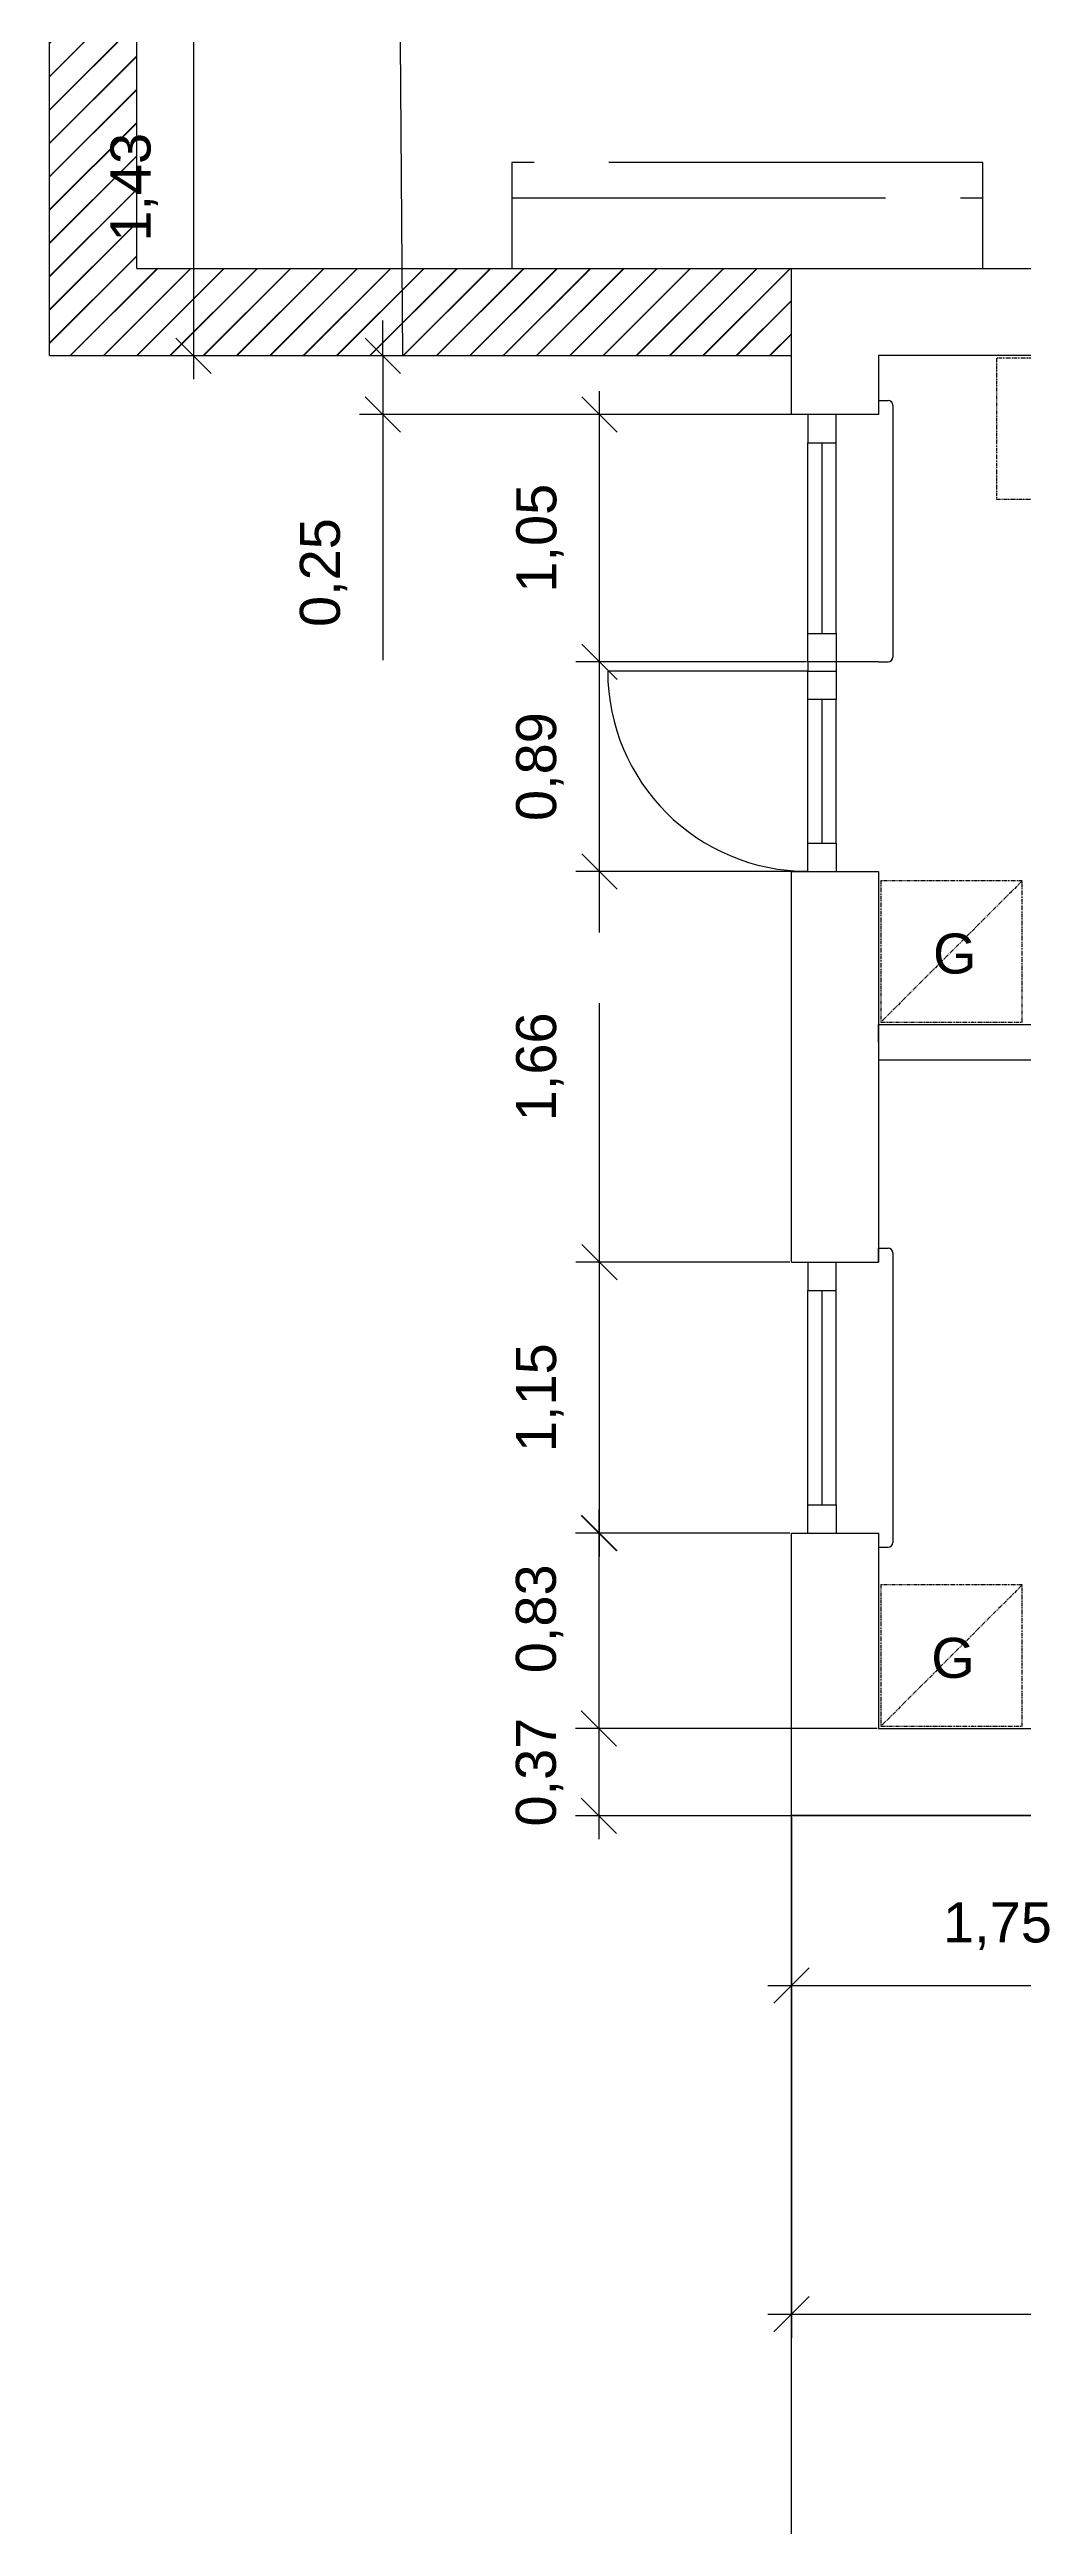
# Model space of a CAD drawing. Header units: millimetres. Extents: x -50011 to 90899, y -58634 to 500399.
# Drawn here: x 248 to 4383, y 106800 to 117318 of the extents above; entities that cross this region are included whole.
import ezdxf

# ---------------------------------------------------------------- set-up
doc = ezdxf.new("R2010")
doc.units = ezdxf.units.MM
doc.linetypes.add('ACAD_ISO02W100', pattern=[15, 12, -3])
doc.linetypes.add('PHANTOM2', pattern=[31.75, 15.875, -3.175, 3.175, -3.175, 3.175, -3.175])
doc.layers.get('0').update_dxf_attribs({"color": 1})
for name, color, linetype in [('Grundritningar', 1, 'Continuous'), ('Mått', 4, 'Continuous'), ('Möbler', 4, 'PHANTOM2')]:
    doc.layers.add(name, color=color, linetype=linetype)
doc.styles.get("Standard").update_dxf_attribs({"font": 'Arial.ttf', "height": 170})
doc.dimstyles.new('Egen dimension', dxfattribs={"dimscale": 10, "dimtxt": 2.5, "dimasz": 15, "dimexe": 10, "dimexo": 0.625, "dimgap": 15, "dimtad": 1, "dimlfac": 0.001, "dimtxsty": 'Standard', "dimblk": 'OBLIQUE', "dimblk1": 'OBLIQUE', "dimblk2": 'OBLIQUE', "dimcen": 20, "dimdle": 10, "dimadec": 0, "dimazin": 0, "dimtfac": 1, "dimtmove": 0, "dimatfit": 3, "dimldrblk": 'OPEN90', "dimfxl": 1, "dimarcsym": 0})
doc.dimstyles.new('ISO-25', dxfattribs={"dimscale": 10, "dimtxt": 2.5, "dimasz": 15, "dimexe": 10, "dimexo": 0.625, "dimgap": 15, "dimtad": 1, "dimlfac": 0.001, "dimtxsty": 'Standard', "dimblk": 'OBLIQUE', "dimblk1": 'OBLIQUE', "dimblk2": 'OBLIQUE', "dimcen": 20, "dimdle": 10, "dimadec": 0, "dimazin": 0, "dimtfac": 1, "dimtmove": 0, "dimatfit": 3, "dimldrblk": 'OPEN90', "dimfxl": 1, "dimarcsym": 0})

# ---------------------------------------------------------------- blocks, each defined once
blk = doc.blocks.new('_Oblique')
at = {"color": 0, "linetype": 'ByBlock', "lineweight": -2}
blk.add_line((-0.5, -0.5), (0.5, 0.5), dxfattribs=at)
blk = doc.blocks.new('*D579')
at = {"layer": 'Defpoints', "color": 0, "transparency": 16777216}
for p in [(3398, 111018), (2581, 110188), (3768, 110188)]:
    blk.add_point(p, dxfattribs=at)
at = {"layer": 'Mått', "color": 0, "lineweight": -2, "transparency": 16777216}
for p, q in [((2581, 111118), (2581, 110088)), ((3392, 111018), (2481, 111018)), ((3762, 110188), (2481, 110188))]:
    blk.add_line(p, q, dxfattribs=at)
at = {"layer": 'Mått', "color": 0, "lineweight": -2, "transparency": 16777216, "xscale": 150, "yscale": 150, "zscale": 150}
for p, rotation in [((2581, 111018), 90), ((2581, 110188), 270)]:
    blk.add_blockref('_Oblique', p, dxfattribs=dict(at, rotation=rotation))
at = {"layer": 'Mått', "color": 0, "transparency": 16777216, "insert": (2329, 110654), "char_height": 170, "attachment_point": 5, "rotation": 90}
blk.add_mtext('0,83', dxfattribs=at)
blk = doc.blocks.new('_Open90')
at = {"color": 0, "linetype": 'ByBlock', "lineweight": -2}
for p, q in [((0, 0), (-1, 0)), ((-0.5, 0.5), (0, 0)), ((0, 0), (-0.5, -0.5))]:
    blk.add_line(p, q, dxfattribs=at)
blk = doc.blocks.new('*D614')
at = {"layer": 'Defpoints', "color": 0, "transparency": 16777216}
for p in [(3768, 110188), (2581, 109818), (5148, 109818)]:
    blk.add_point(p, dxfattribs=at)
at = {"layer": 'Mått', "color": 0, "lineweight": -2, "transparency": 16777216}
for p, q in [((2581, 110288), (2581, 109718)), ((3762, 110188), (2481, 110188)), ((5142, 109818), (2481, 109818))]:
    blk.add_line(p, q, dxfattribs=at)
at = {"layer": 'Mått', "color": 0, "lineweight": -2, "transparency": 16777216, "xscale": 150, "yscale": 150, "zscale": 150}
for p, rotation in [((2581, 110188), 90), ((2581, 109818), 270)]:
    blk.add_blockref('_Oblique', p, dxfattribs=dict(at, rotation=rotation))
at = {"layer": 'Mått', "color": 0, "transparency": 16777216, "insert": (2329, 110003), "char_height": 170, "attachment_point": 5, "rotation": 90}
blk.add_mtext('0,37', dxfattribs=at)
blk = doc.blocks.new('*D615')
at = {"layer": 'Defpoints', "color": 0, "transparency": 16777216}
for p in [(3398, 109818), (16678, 109818), (16678, 107701)]:
    blk.add_point(p, dxfattribs=at)
at = {"layer": 'Mått', "color": 0, "lineweight": -2, "transparency": 16777216}
for p, q in [((3398, 109812), (3398, 107601)), ((16678, 109812), (16678, 107601)), ((3298, 107701), (16778, 107701))]:
    blk.add_line(p, q, dxfattribs=at)
at = {"layer": 'Mått', "color": 0, "lineweight": -2, "transparency": 16777216, "xscale": 150, "yscale": 150, "zscale": 150, "rotation": 180}
blk.add_blockref('_Oblique', (3398, 107701), dxfattribs=at)
at = {"layer": 'Mått', "color": 0, "lineweight": -2, "transparency": 16777216, "xscale": 150, "yscale": 150, "zscale": 150}
blk.add_blockref('_Oblique', (16678, 107701), dxfattribs=at)
at = {"layer": 'Mått', "color": 0, "transparency": 16777216, "insert": (10038, 107954), "char_height": 170, "attachment_point": 5}
blk.add_mtext('13,28', dxfattribs=at)
blk = doc.blocks.new('*D626')
at = {"layer": 'Defpoints', "color": 0, "transparency": 16777216}
for p in [(3398, 109818), (5148, 109818), (5148, 109097)]:
    blk.add_point(p, dxfattribs=at)
at = {"layer": 'Mått', "color": 0, "lineweight": -2, "transparency": 16777216}
for p, q in [((3398, 109812), (3398, 108997)), ((5148, 109812), (5148, 108997)), ((3298, 109097), (5248, 109097))]:
    blk.add_line(p, q, dxfattribs=at)
at = {"layer": 'Mått', "color": 0, "lineweight": -2, "transparency": 16777216, "xscale": 150, "yscale": 150, "zscale": 150, "rotation": 180}
blk.add_blockref('_Oblique', (3398, 109097), dxfattribs=at)
at = {"layer": 'Mått', "color": 0, "lineweight": -2, "transparency": 16777216, "xscale": 150, "yscale": 150, "zscale": 150}
blk.add_blockref('_Oblique', (5148, 109097), dxfattribs=at)
at = {"layer": 'Mått', "color": 0, "transparency": 16777216, "insert": (4273, 109349), "char_height": 170, "attachment_point": 5}
blk.add_mtext('1,75', dxfattribs=at)
blk = doc.blocks.new('*D568')
at = {"layer": 'Defpoints', "color": 0, "ltscale": 100, "transparency": 16777216}
for p in [(1498, 117448), (860, 116018), (1498, 116018)]:
    blk.add_point(p, dxfattribs=at)
at = {"layer": 'Mått', "color": 0, "lineweight": -2, "ltscale": 100, "transparency": 16777216}
for p, q in [((860, 117548), (860, 115918)), ((1492, 117448), (760, 117448)), ((1492, 116018), (760, 116018))]:
    blk.add_line(p, q, dxfattribs=at)
at = {"layer": 'Mått', "color": 0, "lineweight": -2, "ltscale": 100, "transparency": 16777216, "xscale": 150, "yscale": 150, "zscale": 150}
for p, rotation in [((860, 117448), 90), ((860, 116018), 270)]:
    blk.add_blockref('_Oblique', p, dxfattribs=dict(at, rotation=rotation))
at = {"layer": 'Mått', "color": 0, "ltscale": 100, "transparency": 16777216, "insert": (608, 116733), "char_height": 170, "attachment_point": 5, "rotation": 90}
blk.add_mtext('1,43', dxfattribs=at)
blk = doc.blocks.new('*D592')
at = {"layer": 'Defpoints', "color": 0, "ltscale": 100, "transparency": 16777216}
for p in [(2583, 114718), (3468, 114718), (3468, 113828)]:
    blk.add_point(p, dxfattribs=at)
at = {"layer": 'Mått', "color": 0, "lineweight": -2, "ltscale": 100, "transparency": 16777216}
for p, q in [((2583, 113728), (2583, 114818)), ((3462, 114718), (2483, 114718)), ((3462, 113828), (2483, 113828))]:
    blk.add_line(p, q, dxfattribs=at)
at = {"layer": 'Mått', "color": 0, "lineweight": -2, "ltscale": 100, "transparency": 16777216, "xscale": 150, "yscale": 150, "zscale": 150}
for p, rotation in [((2583, 114718), 90), ((2583, 113828), 270)]:
    blk.add_blockref('_Oblique', p, dxfattribs=dict(at, rotation=rotation))
at = {"layer": 'Mått', "color": 0, "ltscale": 100, "transparency": 16777216, "insert": (2330, 114273), "char_height": 170, "attachment_point": 5, "rotation": 90}
blk.add_mtext('0,89', dxfattribs=at)
blk = doc.blocks.new('*D593')
at = {"layer": 'Defpoints', "color": 0, "ltscale": 100, "transparency": 16777216}
for p in [(2583, 115768), (3468, 115768), (3468, 114718)]:
    blk.add_point(p, dxfattribs=at)
at = {"layer": 'Mått', "color": 0, "lineweight": -2, "ltscale": 100, "transparency": 16777216}
for p, q in [((2583, 114618), (2583, 115868)), ((3462, 115768), (2483, 115768)), ((3462, 114718), (2483, 114718))]:
    blk.add_line(p, q, dxfattribs=at)
at = {"layer": 'Mått', "color": 0, "lineweight": -2, "ltscale": 100, "transparency": 16777216, "xscale": 150, "yscale": 150, "zscale": 150}
for p, rotation in [((2583, 115768), 90), ((2583, 114718), 270)]:
    blk.add_blockref('_Oblique', p, dxfattribs=dict(at, rotation=rotation))
at = {"layer": 'Mått', "color": 0, "ltscale": 100, "transparency": 16777216, "insert": (2331, 115243), "char_height": 170, "attachment_point": 5, "rotation": 90}
blk.add_mtext('1,05', dxfattribs=at)
blk = doc.blocks.new('*D594')
at = {"layer": 'Defpoints', "color": 0, "ltscale": 100, "transparency": 16777216}
for p in [(1664, 116018), (3398, 116018), (3398, 115768)]:
    blk.add_point(p, dxfattribs=at)
at = {"layer": 'Mått', "color": 0, "lineweight": -2, "ltscale": 100, "transparency": 16777216}
for p, q in [((1664, 116018), (1664, 116168)), ((3392, 116018), (1564, 116018)), ((1664, 116018), (1664, 115768)), ((3392, 115768), (1564, 115768)), ((1664, 115768), (1664, 114725))]:
    blk.add_line(p, q, dxfattribs=at)
at = {"layer": 'Mått', "color": 0, "lineweight": -2, "ltscale": 100, "transparency": 16777216, "xscale": 150, "yscale": 150, "zscale": 150}
for p, rotation in [((1664, 116018), 270), ((1664, 115768), 90)]:
    blk.add_blockref('_Oblique', p, dxfattribs=dict(at, rotation=rotation))
at = {"layer": 'Mått', "color": 0, "ltscale": 100, "transparency": 16777216, "insert": (1412, 115097), "char_height": 170, "attachment_point": 5, "rotation": 90}
blk.add_mtext('0,25', dxfattribs=at)
blk = doc.blocks.new('*D604')
at = {"layer": 'Defpoints', "color": 0, "linetype": 'ACAD_ISO02W100', "ltscale": 100, "transparency": 16777216}
for p in [(2583, 112168), (3398, 112168), (3398, 111018)]:
    blk.add_point(p, dxfattribs=at)
at = {"layer": 'Mått', "color": 0, "linetype": 'ACAD_ISO02W100', "lineweight": -2, "ltscale": 100, "transparency": 16777216}
for p, q in [((2583, 110918), (2583, 112268)), ((3392, 112168), (2483, 112168)), ((3392, 111018), (2483, 111018))]:
    blk.add_line(p, q, dxfattribs=at)
at = {"layer": 'Mått', "color": 0, "linetype": 'ACAD_ISO02W100', "lineweight": -2, "ltscale": 100, "transparency": 16777216, "xscale": 150, "yscale": 150, "zscale": 150}
for p, rotation in [((2583, 112168), 90), ((2583, 111018), 270)]:
    blk.add_blockref('_Oblique', p, dxfattribs=dict(at, rotation=rotation))
at = {"layer": 'Mått', "color": 0, "linetype": 'ACAD_ISO02W100', "ltscale": 100, "transparency": 16777216, "insert": (2330, 111593), "char_height": 170, "attachment_point": 5, "rotation": 90}
blk.add_mtext('1,15', dxfattribs=at)
blk = doc.blocks.new('*D605')
at = {"layer": 'Defpoints', "color": 0, "linetype": 'ACAD_ISO02W100', "ltscale": 100, "transparency": 16777216}
for p in [(2583, 113828), (3398, 113828), (3398, 112168)]:
    blk.add_point(p, dxfattribs=at)
at = {"layer": 'Mått', "color": 0, "linetype": 'ACAD_ISO02W100', "lineweight": -2, "ltscale": 100, "transparency": 16777216}
for p, q in [((2583, 112068), (2583, 113928)), ((3392, 113828), (2483, 113828)), ((3392, 112168), (2483, 112168))]:
    blk.add_line(p, q, dxfattribs=at)
at = {"layer": 'Mått', "color": 0, "linetype": 'ACAD_ISO02W100', "lineweight": -2, "ltscale": 100, "transparency": 16777216, "xscale": 150, "yscale": 150, "zscale": 150}
for p, rotation in [((2583, 113828), 90), ((2583, 112168), 270)]:
    blk.add_blockref('_Oblique', p, dxfattribs=dict(at, rotation=rotation))
at = {"layer": 'Mått', "color": 0, "linetype": 'ACAD_ISO02W100', "ltscale": 100, "transparency": 16777216, "insert": (2330, 112998), "char_height": 170, "attachment_point": 5, "rotation": 90}
blk.add_mtext('1,66', dxfattribs=at)

msp = doc.modelspace()

# ---------------------------------------------------------------- hatches: boundary and pattern name
at = {"layer": 'Grundritningar', "ltscale": 100}
h = msp.add_hatch(dxfattribs=at)
h.set_pattern_fill('JIS_LC_20', color=256, scale=5)
h.paths.add_polyline_path([(6428.375, 390745.568), (8139.969, 390745.568), (8139.969, 391115.568), (6058.375, 391115.568), (6058.375, 384896.461), (6058.375, 382416.461), (6058.375, 381356.461), (6428.375, 381356.461), (6428.375, 384896.461), (6428.375, 385196.461)])
h.paths.add_polyline_path([(12402.879, 391115.568), (11339.969, 391115.568), (11339.969, 390745.568), (11389.969, 390745.568), (12032.879, 390745.568), (12032.879, 386196.461), (12032.879, 385380.725), (12402.879, 385380.725), (12402.879, 385396.461), (12402.879, 390771.304)])
h.paths.add_polyline_path([(11812.612, 361164.769), (11812.612, 361509.033), (10749.702, 361509.033), (10749.702, 361139.033), (10799.702, 361139.033), (11442.612, 361139.033), (11442.612, 357714.769), (11442.612, 356899.033), (11812.612, 356899.033), (11812.612, 356914.769)])
h.paths.add_polyline_path([(4863.558, 361139.033), (5599.702, 361139.033), (5599.702, 361509.033), (4493.558, 361509.033), (4493.558, 356414.769), (4863.558, 356414.769), (4863.558, 356714.769)])
h.paths.add_polyline_path([(4863.558, 353934.769), (4493.558, 353934.769), (4493.558, 352874.769), (4863.558, 352874.769)])
h.paths.add_polyline_path([(6604.389, 331533.61), (5498.245, 331533.61), (5498.245, 330279.346), (5868.245, 330279.346), (5868.245, 331163.61), (6604.389, 331163.61)])
h.paths.add_polyline_path([(12817.299, 331533.61), (11754.389, 331533.61), (11754.389, 331163.61), (11804.389, 331163.61), (12447.299, 331163.61), (12447.299, 330763.61), (12447.299, 330763.61), (12817.299, 330763.61), (12817.299, 330779.346), (12817.299, 331189.346)])
h.paths.add_polyline_path([(12817.299, 328763.61), (12447.299, 328763.61), (12447.299, 327739.346), (12447.299, 327489.346), (12817.299, 327489.346)])
h.paths.add_polyline_path([(5868.245, 327799.346), (5498.245, 327799.346), (5498.245, 326739.346), (5868.245, 326739.346)])
h.paths.add_polyline_path([(13894.931, 305305.95), (12105.172, 305305.95), (12105.172, 304935.95), (12155.172, 304935.95), (13524.931, 304935.95), (13524.931, 304535.95), (13524.931, 304535.95), (13894.931, 304535.95), (13894.931, 304785.95)])
h.paths.add_polyline_path([(6955.172, 305305.95), (4569.931, 305305.95), (4569.931, 304935.95), (6955.172, 304935.95)])
h.paths.add_polyline_path([(2769.931, 305305.95), (1112.471, 305305.95), (1112.471, 304051.686), (1482.471, 304051.686), (1482.471, 304351.686), (1482.471, 304935.95), (2769.931, 304935.95)])
h.paths.add_polyline_path([(1482.471, 301571.686), (1112.471, 301571.686), (1112.471, 300141.686), (8104.931, 300141.686), (8104.931, 299394.682), (8474.931, 299394.682), (8474.931, 300511.686), (1482.471, 300511.686)])
h.paths.add_polyline_path([(13894.931, 302535.95), (13524.931, 302535.95), (13524.931, 300394.682), (13524.931, 300144.682), (13894.931, 300144.682)])
h.paths.add_polyline_path([(12176.583, 278428.432), (11806.583, 278428.432), (11806.583, 277404.168), (11806.583, 277154.168), (12176.583, 277154.168)])
h.paths.add_polyline_path([(12176.583, 281198.432), (11113.673, 281198.432), (11113.673, 280828.432), (11163.673, 280828.432), (11806.583, 280828.432), (11806.583, 280428.432), (11806.583, 280428.432), (12176.583, 280428.432), (12176.583, 280444.168), (12176.583, 280854.168)])
h.paths.add_polyline_path([(5963.673, 281198.432), (4711.334, 281198.432), (4711.334, 280828.432), (5963.673, 280828.432)])
h.paths.add_polyline_path([(2911.334, 281198.432), (1075.633, 281198.432), (1075.633, 279944.168), (1445.633, 279944.168), (1445.633, 280828.432), (2911.334, 280828.432)])
h.paths.add_polyline_path([(1445.633, 277464.168), (1075.633, 277464.168), (1075.633, 276404.168), (1445.633, 276404.168)])
h.paths.add_polyline_path([(12645.365, 259294.914), (11582.455, 259294.914), (11582.455, 258924.914), (11632.455, 258924.914), (12275.365, 258924.914), (12275.365, 258524.914), (12645.365, 258524.914), (12645.365, 258540.65), (12645.365, 258950.65)])
h.paths.add_polyline_path([(12645.365, 256524.914), (12275.365, 256524.914), (12275.365, 255500.65), (12275.365, 255250.65), (12645.365, 255250.65)])
h.paths.add_polyline_path([(3634.619, 259294.914), (1798.918, 259294.914), (1798.918, 258040.65), (2168.918, 258040.65), (2168.918, 258924.914), (3634.619, 258924.914)])
h.paths.add_polyline_path([(6432.455, 259294.914), (5434.619, 259294.914), (5434.619, 258924.914), (6432.455, 258924.914)])
h.paths.add_polyline_path([(2168.918, 255560.65), (1798.918, 255560.65), (1798.918, 254500.65), (2168.918, 254500.65)])
h.paths.add_polyline_path([(12718.912, 237531.632), (11656.001, 237531.632), (11656.001, 237161.632), (11706.001, 237161.632), (12348.912, 237161.632), (12348.912, 236761.632), (12718.912, 236761.632), (12718.912, 236777.368), (12718.912, 237187.368)])
h.paths.add_polyline_path([(3708.166, 237531.632), (1872.465, 237531.632), (1872.465, 236277.368), (2242.465, 236277.368), (2242.465, 237161.632), (3708.166, 237161.632)])
h.paths.add_polyline_path([(6506.001, 237531.632), (5508.166, 237531.632), (5508.166, 237161.632), (6506.001, 237161.632)])
h.paths.add_polyline_path([(2242.465, 233797.368), (1872.465, 233797.368), (1872.465, 232737.368), (2242.465, 232737.368)])
h.paths.add_polyline_path([(12718.912, 234761.632), (12348.912, 234761.632), (12348.912, 233737.368), (12348.912, 233487.368), (12718.912, 233487.368)])
h.paths.add_polyline_path([(12718.912, 232887.368), (12348.912, 232887.368), (12348.912, 232737.368), (12718.912, 232737.368)])
h.paths.add_polyline_path([(12204.872, 211409.63), (11141.961, 211409.63), (11141.961, 211039.63), (11191.961, 211039.63), (11834.872, 211039.63), (11834.872, 210639.63), (12204.872, 210639.63), (12204.872, 210655.366), (12204.872, 211065.366)])
h.paths.add_polyline_path([(12204.872, 208639.63), (11834.872, 208639.63), (11834.872, 207615.366), (11834.872, 207365.366), (12204.872, 207365.366)])
h.paths.add_polyline_path([(12204.872, 206765.366), (11834.872, 206765.366), (11834.872, 206615.366), (12204.872, 206615.366)])
h.paths.add_polyline_path([(2116.806, 211039.63), (3194.126, 211039.63), (3194.126, 211409.63), (1746.806, 211409.63), (1746.806, 210155.366), (2116.806, 210155.366)])
h.paths.add_polyline_path([(2116.806, 207675.366), (1746.806, 207675.366), (1746.806, 206615.366), (2116.806, 206615.366)])
h.paths.add_polyline_path([(5991.961, 211409.63), (4994.126, 211409.63), (4994.126, 211039.63), (5991.961, 211039.63)])
h.paths.add_polyline_path([(6163.577, 179246.954), (5165.741, 179246.954), (5165.741, 178876.954), (6163.577, 178876.954)])
h.paths.add_polyline_path([(3365.741, 179246.954), (1918.421, 179246.954), (1918.421, 177992.69), (2288.421, 177992.69), (2288.421, 178876.954), (3365.741, 178876.954)])
h.paths.add_polyline_path([(2288.421, 175512.69), (1918.421, 175512.69), (1918.421, 174452.69), (2288.421, 174452.69)])
h.paths.add_polyline_path([(12376.487, 179246.954), (11313.577, 179246.954), (11313.577, 178876.954), (11363.577, 178876.954), (12006.487, 178876.954), (12006.487, 178476.954), (12376.487, 178476.954), (12376.487, 178492.69), (12376.487, 178902.69)])
h.paths.add_polyline_path([(12376.487, 176476.954), (12006.487, 176476.954), (12006.487, 175452.69), (12006.487, 175202.69), (12376.487, 175202.69)])
h.paths.add_polyline_path([(12376.487, 174602.69), (12006.487, 174602.69), (12006.487, 174452.69), (12376.487, 174452.69)])
h.paths.add_polyline_path([(7536.154, 150197.712), (6079.149, 150197.712), (6079.149, 149827.712), (7536.154, 149827.712)])
h.paths.add_polyline_path([(4279.149, 150197.712), (2389.064, 150197.712), (2389.064, 148943.448), (2759.064, 148943.448), (2759.064, 149827.712), (4279.149, 149827.712)])
h.paths.add_polyline_path([(2759.064, 146463.448), (2389.064, 146463.448), (2389.064, 145403.448), (2759.064, 145403.448)])
h.paths.add_polyline_path([(13749.064, 147427.712), (13379.064, 147427.712), (13379.064, 146403.448), (13379.064, 146153.448), (13749.064, 146153.448)])
h.paths.add_polyline_path([(13749.064, 150197.712), (12686.154, 150197.712), (12686.154, 149827.712), (12736.154, 149827.712), (13379.064, 149827.712), (13379.064, 149427.712), (13749.064, 149427.712), (13749.064, 149443.448), (13749.064, 149853.448)])
h.paths.add_polyline_path([(13749.064, 145553.448), (13379.064, 145553.448), (13379.064, 145403.448), (13749.064, 145403.448)])
h.paths.add_polyline_path([(3398.249, 116388.187), (618.427, 116388.187), (618.427, 117448.187), (248.427, 117448.187), (248.427, 116018.187), (3398.249, 116018.187)])
h.paths.add_polyline_path([(2383.427, 121182.451), (248.427, 121182.451), (248.427, 119928.187), (618.427, 119928.187), (618.427, 120228.187), (618.427, 120812.451), (2383.427, 120812.451)])
h.paths.add_polyline_path([(6568.668, 121182.451), (4183.427, 121182.451), (4183.427, 120812.451), (6568.668, 120812.451)])
h.paths.add_polyline_path([(13508.427, 121182.451), (11718.668, 121182.451), (11718.668, 120812.451), (11768.668, 120812.451), (13138.427, 120812.451), (13138.427, 120412.451), (13508.427, 120412.451), (13508.427, 120428.187), (13508.427, 120838.187)])
h.paths.add_polyline_path([(13508.427, 118412.451), (13138.427, 118412.451), (13138.427, 117388.187), (13138.427, 117138.187), (13508.427, 117138.187)])
h.paths.add_polyline_path([(13508.427, 116538.187), (13138.427, 116538.187), (13138.427, 116388.187), (13508.427, 116388.187)])
h.paths.add_polyline_path([(768.422, 116451.806), (768.422, 116998.334), (418.125, 116998.334), (418.125, 116451.806)], flags=25)
h.paths.add_polyline_path([(765.467, 120017.7), (765.467, 120564.228), (415.171, 120564.228), (415.171, 120017.7)], flags=25)
h.paths.add_polyline_path([(764.875, 119734.923), (764.875, 120281.451), (414.579, 120281.451), (414.579, 119734.923)], flags=9)

# ---------------------------------------------------------------- linework, layer by layer
for p, q in [((1748.427, 116018.187), (1701.729, 122543.821)), ((618.427, 116388.187), (3460.49, 116388.187)), ((248.427, 116018.187), (1748.427, 116018.187)), ((3468.249, 114678.187), (2618.249, 114678.187))]:
    msp.add_line(p, q, dxfattribs=at)
at = {"layer": 'Grundritningar'}
for p, q in [((248.427, 116018.187), (248.427, 117448.187)), ((618.427, 116388.187), (618.427, 117448.187)), ((248.427, 116018.187), (3398.249, 116018.187)), ((8398.249, 116018.187), (3768.249, 116018.187)), ((3768.249, 116018.187), (3768.249, 115768.187)), ((3768.249, 116018.187), (3768.249, 115768.187)), ((3768.249, 115828.187), (3808.249, 115828.187)), ((3768.249, 115768.187), (3398.249, 115768.187)), ((3468.249, 115768.187), (3468.249, 115648.187)), ((3588.249, 115648.187), (3588.249, 115768.187)), ((3828.249, 115808.187), (3828.249, 114738.187)), ((3468.249, 115648.187), (3588.249, 115648.187)), ((3468.249, 114838.187), (3468.249, 115648.187)), ((3528.249, 114838.187), (3528.249, 115648.187)), ((3588.249, 114838.187), (3588.249, 115648.187)), ((3468.249, 114718.187), (3468.249, 114838.187)), ((3468.249, 114838.187), (3588.249, 114838.187)), ((3588.249, 114838.187), (3588.249, 114718.187)), ((3768.249, 114718.187), (3468.249, 114718.187)), ((3468.249, 114718.187), (3468.249, 114678.187)), ((3468.249, 114678.187), (3588.249, 114678.187)), ((3468.249, 114558.187), (3468.249, 114678.187)), ((3588.249, 114718.187), (3588.249, 114678.187)), ((3588.249, 114678.187), (3588.249, 114558.187)), ((3768.249, 114718.187), (3808.249, 114718.187)), ((3588.249, 114558.187), (3468.249, 114558.187)), ((3468.249, 113948.187), (3468.249, 114558.187)), ((3528.249, 113948.187), (3528.249, 114558.187)), ((3588.249, 113948.187), (3588.249, 114558.187)), ((3468.249, 113828.187), (3468.249, 113948.187)), ((3468.249, 113948.187), (3588.249, 113948.187)), ((3588.249, 113948.187), (3588.249, 113828.187)), ((3398.249, 113828.187), (3768.249, 113828.187)), ((3768.249, 113828.187), (3768.249, 112168.187)), ((3768.249, 113103.187), (3768.249, 113178.187)), ((3768.249, 113178.187), (8398.249, 113178.187)), ((3768.249, 113178.187), (3768.249, 113108.187)), ((3768.249, 113138.187), (3768.249, 113103.187)), ((3768.249, 113103.187), (3768.249, 113028.187)), ((3768.249, 113028.187), (8398.249, 113028.187)), ((3398.249, 112168.187), (3768.249, 112168.187)), ((3398.249, 112168.187), (3468.249, 112168.187)), ((3468.249, 112168.187), (3468.249, 112048.187)), ((3588.249, 112048.187), (3588.249, 112168.187)), ((3768.249, 112168.187), (3768.249, 112228.187)), ((3768.249, 112228.187), (3808.249, 112228.187)), ((3828.249, 112208.187), (3828.249, 110978.187)), ((3468.249, 112048.187), (3588.249, 112048.187)), ((3468.249, 111138.187), (3468.249, 112048.187)), ((3528.249, 111138.187), (3528.249, 112048.187)), ((3588.249, 111138.187), (3588.249, 112048.187)), ((3468.249, 111018.187), (3468.249, 111138.187)), ((3468.249, 111138.187), (3588.249, 111138.187)), ((3588.249, 111138.187), (3588.249, 111018.187)), ((3398.249, 111018.187), (3768.249, 111018.187)), ((3398.249, 111018.187), (3468.249, 111018.187)), ((3768.249, 111018.187), (3768.249, 110188.187)), ((3768.249, 111018.187), (3768.249, 110958.187)), ((3768.249, 110958.187), (3808.249, 110958.187)), ((3768.249, 110188.187), (5148.249, 110188.187))]:
    msp.add_line(p, q, dxfattribs=at)
for points in [[(3398.249, 115768.187), (3398.249, 116388.187), (9338.249, 116388.187)], [(3398.249, 112168.187), (3398.249, 113828.187)], [(5148.249, 109818.187), (3398.249, 109818.187), (3398.249, 111018.187)]]:
    msp.add_lwpolyline(points, dxfattribs=at)
for centre, start, end in [((3808.249, 115808.187), 0, 90), ((3808.249, 114738.187), 270, 0), ((3808.249, 112208.187), 0, 90), ((3808.249, 110978.187), 270, 0)]:
    msp.add_arc(centre, 20, start, end, dxfattribs=at)
at = {"layer": 'Grundritningar', "ltscale": 100}
msp.add_arc((3468.249, 114678.187), 850, 180, 270, dxfattribs=at)
at = {"layer": 'Mått', "ltscale": 100}
msp.add_line((3398.249, 89818.187), (3398.249, 109818.187), dxfattribs=at)
at = {"layer": 'Möbler', "ltscale": 100}
for p, q in [((4210.668, 116838.187), (2210.668, 116838.187)), ((2210.668, 116838.187), (2210.668, 116688.187)), ((4210.668, 116688.187), (4210.668, 116838.187)), ((2210.668, 116688.187), (4210.668, 116688.187)), ((2210.668, 116688.187), (2210.668, 116388.187)), ((4210.668, 116388.187), (4210.668, 116688.187))]:
    msp.add_line(p, q, dxfattribs=at)
at = {"layer": 'Möbler'}
for p, q in [((4268.249, 116008.187), (4268.249, 115408.187)), ((5468.249, 116008.187), (4268.249, 116008.187)), ((4268.249, 115408.187), (5468.249, 115408.187)), ((4378.249, 113788.187), (3778.249, 113788.187)), ((3778.249, 113788.187), (3778.249, 113188.187)), ((4378.249, 113788.187), (3778.249, 113188.187)), ((4378.249, 113188.187), (4378.249, 113788.187)), ((3778.249, 113188.187), (4378.249, 113188.187)), ((4378.249, 110798.187), (3778.249, 110798.187)), ((3778.249, 110798.187), (3778.249, 110198.187)), ((4378.249, 110798.187), (3778.249, 110198.187)), ((4378.249, 110198.187), (4378.249, 110798.187)), ((3778.249, 110198.187), (4378.249, 110198.187))]:
    msp.add_line(p, q, dxfattribs=at)

# ---------------------------------------------------------------- texts
at = {"layer": 'Möbler', "char_height": 170, "attachment_point": 1}
for insert in [(3999.299, 113564.172), (3991.711, 110573.036)]:
    msp.add_mtext_dynamic_manual_height_columns('G', width=269.32488, gutter_width=850, heights=[0], dxfattribs=dict(at, insert=insert))

# ---------------------------------------------------------------- dimensions: what is measured, and where the dimension line sits
at = {"layer": 'Mått', "ltscale": 100}
for base, p1, p2, picture, middle in [((860.387, 116018.187), (1498.249, 117448.187), (1498.249, 116018.187), '*D568', (607.993, 116733.187)), ((2582.985, 115768.187), (3468.249, 114718.187), (3468.249, 115768.187), '*D593', (2330.59, 115243.187)), ((2582.695, 114718.187), (3468.249, 113828.187), (3468.249, 114718.187), '*D592', (2330.301, 114273.187))]:
    dim = msp.add_linear_dim(base=base, p1=p1, p2=p2, angle=90, dimstyle='Egen dimension', dxfattribs=at)
    dim.commit()
    dim.dimension.update_dxf_attribs({"geometry": picture, "text_midpoint": middle})
dim = msp.add_linear_dim(base=(1664.229, 116018.187), p1=(3398.249, 115768.187), p2=(3398.249, 116018.187), angle=90, dimstyle='Egen dimension', dxfattribs=at)
dim.commit()
dim.dimension.update_dxf_attribs({"geometry": '*D594', "text_midpoint": (1664.229, 115096.7), "dimtype": 160})
at = {"layer": 'Mått', "linetype": 'ACAD_ISO02W100', "ltscale": 100}
for base, p1, p2, picture, middle in [((2582.695, 113828.187), (3398.249, 112168.187), (3398.249, 113828.187), '*D605', (2330.301, 112998.187)), ((2582.695, 112168.187), (3398.249, 111018.187), (3398.249, 112168.187), '*D604', (2330.301, 111593.187))]:
    dim = msp.add_linear_dim(base=base, p1=p1, p2=p2, angle=90, dimstyle='Egen dimension', dxfattribs=at)
    dim.commit()
    dim.dimension.update_dxf_attribs({"geometry": picture, "text_midpoint": middle})
at = {"layer": 'Mått'}
for base, p1, p2, picture, middle in [((2581.145, 110188.187), (3398.249, 111018.187), (3768.249, 110188.187), '*D579', (2581.145, 110653.953)), ((2580.996, 109818.187), (3768.249, 110188.187), (5148.249, 109818.187), '*D614', (2580.996, 110003.187))]:
    dim = msp.add_linear_dim(base=base, p1=p1, p2=p2, angle=90, dimstyle='ISO-25', dxfattribs=at)
    dim.commit()
    dim.dimension.update_dxf_attribs({"geometry": picture, "text_midpoint": middle, "dimtype": 160})
dim = msp.add_linear_dim(base=(16678.249, 107701.483), p1=(3398.249, 109818.187), p2=(16678.249, 109818.187), dimstyle='ISO-25', dxfattribs=at)
dim.commit()
dim.dimension.update_dxf_attribs({"geometry": '*D615', "text_midpoint": (10038.249, 107701.483), "dimtype": 160})
dim = msp.add_linear_dim(base=(5148.249, 109097.027), p1=(3398.249, 109818.187), p2=(5148.249, 109818.187), dimstyle='ISO-25', dxfattribs=at)
dim.commit()
dim.dimension.update_dxf_attribs({"geometry": '*D626', "text_midpoint": (4273.249, 109349.421)})

doc.saveas('drawing.dxf')
